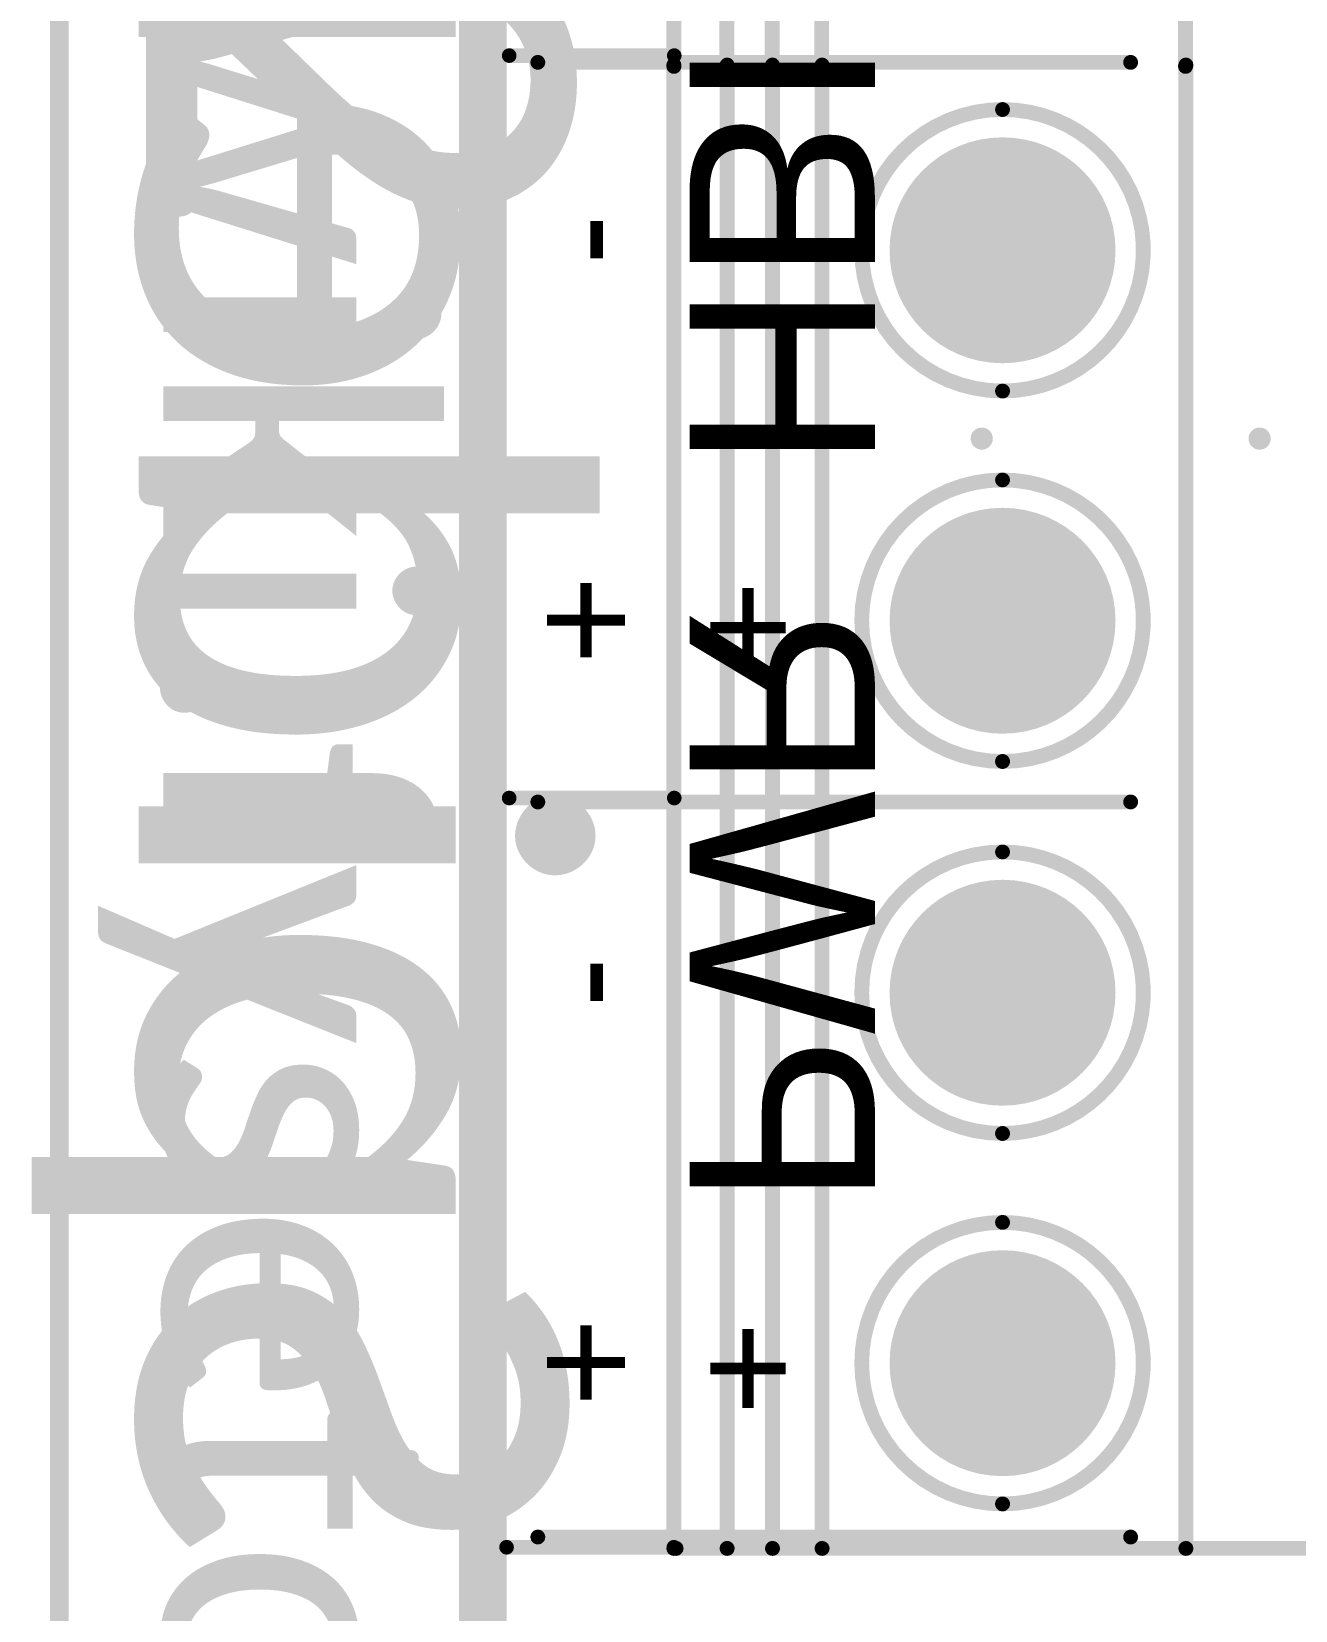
# Model space of a CAD drawing. Header units: millimetres. Extents: x -6 to 151, y -20 to 98.
# Drawn here: x -6.45 to 10.88, y 8.09 to 29.74 of the extents above; entities that cross this region are included whole.
import ezdxf

# ---------------------------------------------------------------- set-up
doc = ezdxf.new("R2010")
doc.units = ezdxf.units.MM
for name, color, linetype in [('BottomOverlay', 54, 'Continuous'), ('BottomSolder', 6, 'Continuous'), ('KeepOutLayer', 6, 'Continuous'), ('MultiLayer', 9, 'Continuous'), ('PadHoleLayer', 156, 'Continuous'), ('TopOverlay', 2, 'Continuous'), ('TopSolder', 216, 'Continuous'), ('ViaHoleLayer', 16, 'Continuous')]:
    doc.layers.add(name, color=color, linetype=linetype)
doc.styles.add('Arial', font='arial.ttf', dxfattribs={"height": 0.2})
doc.styles.add('Corbel', font='corbelb.ttf', dxfattribs={"height": 0.2})

# ---------------------------------------------------------------- blocks, each defined once
blk = doc.blocks.new('CON_PHOENIX_508_MKDSN1_5_12_5_08_257')
at = {"layer": 'BottomSolder'}
h = blk.add_hatch(color=6, dxfattribs=at)
edge = h.paths.add_edge_path()
edge.add_arc((40.643, 0.006), 1.549, 0, 360)
h = blk.add_hatch(color=6, dxfattribs=at)
edge = h.paths.add_edge_path()
edge.add_arc((45.723, 0.006), 1.549, 0, 360)
h = blk.add_hatch(color=6, dxfattribs=at)
edge = h.paths.add_edge_path()
edge.add_arc((50.824, 0.006), 1.549, 0, 360)
h = blk.add_hatch(color=6, dxfattribs=at)
edge = h.paths.add_edge_path()
edge.add_arc((55.904, 0.006), 1.549, 0, 360)
at = {"layer": 'MultiLayer'}
h = blk.add_hatch(color=9, dxfattribs=at)
edge = h.paths.add_edge_path()
edge.add_arc((40.643, 0.006), 1.524, 0, 360)
h = blk.add_hatch(color=9, dxfattribs=at)
edge = h.paths.add_edge_path()
edge.add_arc((45.723, 0.006), 1.524, 0, 360)
h = blk.add_hatch(color=9, dxfattribs=at)
edge = h.paths.add_edge_path()
edge.add_arc((50.824, 0.006), 1.524, 0, 360)
h = blk.add_hatch(color=9, dxfattribs=at)
edge = h.paths.add_edge_path()
edge.add_arc((55.904, 0.006), 1.524, 0, 360)
at = {"layer": 'PadHoleLayer'}
h = blk.add_hatch(color=156, dxfattribs=at)
edge = h.paths.add_edge_path()
edge.add_arc((40.643, 0.006), 0.66, 0, 360)
h = blk.add_hatch(color=156, dxfattribs=at)
edge = h.paths.add_edge_path()
edge.add_arc((45.723, 0.006), 0.66, 0, 360)
h = blk.add_hatch(color=156, dxfattribs=at)
edge = h.paths.add_edge_path()
edge.add_arc((50.824, 0.006), 0.66, 0, 360)
h = blk.add_hatch(color=156, dxfattribs=at)
edge = h.paths.add_edge_path()
edge.add_arc((55.904, 0.006), 0.66, 0, 360)
at = {"layer": 'TopSolder'}
h = blk.add_hatch(color=216, dxfattribs=at)
edge = h.paths.add_edge_path()
edge.add_arc((40.643, 0.006), 1.549, 0, 360)
h = blk.add_hatch(color=216, dxfattribs=at)
edge = h.paths.add_edge_path()
edge.add_arc((45.723, 0.006), 1.549, 0, 360)
h = blk.add_hatch(color=216, dxfattribs=at)
edge = h.paths.add_edge_path()
edge.add_arc((50.824, 0.006), 1.549, 0, 360)
h = blk.add_hatch(color=216, dxfattribs=at)
edge = h.paths.add_edge_path()
edge.add_arc((55.904, 0.006), 1.549, 0, 360)
at = {"layer": 'TopOverlay', "const_width": 0.203}
for points in [[(58.444, 2.52), (58.444, 5.64)], [(38.121, 2.515), (-2.54, 2.515)], [(58.444, 2.52), (38.103, 2.52)], [(58.444, -2.468), (58.444, 2.52)], [(38.121, -2.473), (-2.54, -2.473)], [(58.444, -2.468), (38.103, -2.468)], [(58.444, -3.148), (58.444, -2.468)], [(38.121, -3.153), (-2.54, -3.153)], [(58.444, -3.148), (38.103, -3.148)], [(58.444, -3.77), (58.444, -3.148)], [(38.121, -3.775), (-2.54, -3.775)], [(58.444, -3.77), (38.103, -3.77)], [(58.444, -4.47), (58.444, -3.77)], [(38.121, -4.5), (-2.54, -4.5)], [(58.444, -4.5), (38.103, -4.5)]]:
    blk.add_lwpolyline(points, dxfattribs=at)
at = {"layer": 'TopOverlay'}
for points, const_width in [([(38.052, 2.52, 1), (38.154, 2.52, 1)], 0.102), ([(38.07, 2.515, 1), (38.172, 2.515, 1)], 0.102), ([(58.393, 2.52, 1), (58.495, 2.52, 1)], 0.102), ([(58.393, 2.52, 1), (58.495, 2.52, 1)], 0.102), ([(58.393, 2.52, 1), (58.495, 2.52, 1)], 0.102), ([(42.573, 0.006, 1), (38.712, 0.006, 1)], 0.203), ([(47.653, 0.006, 1), (43.792, 0.006, 1)], 0.203), ([(52.754, 0.006, 1), (48.893, 0.006, 1)], 0.203), ([(57.834, 0.006, 1), (53.973, 0.006, 1)], 0.203), ([(38.662, 0.006, 1), (38.763, 0.006, 1)], 0.102), ([(42.522, 0.006, 1), (42.624, 0.006, 1)], 0.102), ([(43.742, 0.006, 1), (43.843, 0.006, 1)], 0.102), ([(47.602, 0.006, 1), (47.704, 0.006, 1)], 0.102), ([(48.843, 0.006, 1), (48.944, 0.006, 1)], 0.102), ([(52.703, 0.006, 1), (52.805, 0.006, 1)], 0.102), ([(53.923, 0.006, 1), (54.024, 0.006, 1)], 0.102), ([(57.783, 0.006, 1), (57.885, 0.006, 1)], 0.102), ([(38.052, -2.468, 1), (38.154, -2.468, 1)], 0.102), ([(38.07, -2.473, 1), (38.172, -2.473, 1)], 0.102), ([(58.393, -2.468, 1), (58.495, -2.468, 1)], 0.102), ([(58.393, -2.468, 1), (58.495, -2.468, 1)], 0.102), ([(58.393, -2.468, 1), (58.495, -2.468, 1)], 0.102), ([(38.052, -3.148, 1), (38.154, -3.148, 1)], 0.102), ([(38.07, -3.153, 1), (38.172, -3.153, 1)], 0.102), ([(58.393, -3.148, 1), (58.495, -3.148, 1)], 0.102), ([(58.393, -3.148, 1), (58.495, -3.148, 1)], 0.102), ([(58.393, -3.148, 1), (58.495, -3.148, 1)], 0.102), ([(38.052, -3.77, 1), (38.154, -3.77, 1)], 0.102), ([(38.07, -3.775, 1), (38.172, -3.775, 1)], 0.102), ([(58.393, -3.77, 1), (58.495, -3.77, 1)], 0.102), ([(58.393, -3.77, 1), (58.495, -3.77, 1)], 0.102), ([(58.393, -3.77, 1), (58.495, -3.77, 1)], 0.102), ([(38.052, -4.5, 1), (38.154, -4.5, 1)], 0.102), ([(38.07, -4.5, 1), (38.172, -4.5, 1)], 0.102), ([(58.393, -4.47, 1), (58.495, -4.47, 1)], 0.102), ([(58.393, -4.5, 1), (58.495, -4.5, 1)], 0.102)]:
    blk.add_lwpolyline(points, format="xyb", close=True, dxfattribs=dict(at, const_width=const_width))

msp = doc.modelspace()

# ---------------------------------------------------------------- hatches: boundary and pattern name
at = {"layer": 'ViaHoleLayer'}
h = msp.add_hatch(color=16, dxfattribs=at)
edge = h.paths.add_edge_path()
edge.add_arc((6.576, 24.157), 0.152, 0, 360)
h = msp.add_hatch(color=16, dxfattribs=at)
edge = h.paths.add_edge_path()
edge.add_arc((10.386, 24.157), 0.152, 0, 360)

# ---------------------------------------------------------------- linework, layer by layer
at = {"layer": 'BottomOverlay'}
for points, const_width in [([(-0.399, 6.579), (-0.399, 70.533)], 0.381), ([(0.49, 29.316), (8.618, 29.316)], 0.203), ([(0.49, 19.174), (8.618, 19.174)], 0.203), ([(0.49, 9.094), (8.618, 9.094)], 0.203)]:
    msp.add_lwpolyline(points, dxfattribs=dict(at, const_width=const_width))
at = {"layer": 'BottomOverlay', "const_width": 0.102}
for points in [[(0.439, 29.316, 1), (0.54, 29.316, 1)], [(8.567, 29.316, 1), (8.668, 29.316, 1)], [(0.439, 19.174, 1), (0.54, 19.174, 1)], [(8.567, 19.174, 1), (8.668, 19.174, 1)], [(0.439, 9.094, 1), (0.54, 9.094, 1)], [(8.567, 9.094, 1), (8.668, 9.094, 1)]]:
    msp.add_lwpolyline(points, format="xyb", close=True, dxfattribs=at)
at = {"layer": 'KeepOutLayer', "const_width": 0.254}
msp.add_lwpolyline([(-6.071, 6.096), (-6.071, 70.4)], dxfattribs=at)
at = {"layer": 'TopOverlay'}
for points, const_width in [([(-0.127, 71.882), (-0.127, 4.318)], 0.381), ([(0.097, 29.409), (2.36, 29.409)], 0.2), ([(0.097, 19.228), (2.36, 19.228)], 0.2), ([(0.061, 8.954), (2.355, 8.954)], 0.2)]:
    msp.add_lwpolyline(points, dxfattribs=dict(at, const_width=const_width))
at = {"layer": 'TopOverlay', "const_width": 0.1}
for points in [[(0.047, 29.409, 1), (0.147, 29.409, 1)], [(2.31, 29.409, 1), (2.41, 29.409, 1)], [(0.047, 19.228, 1), (0.147, 19.228, 1)], [(2.31, 19.228, 1), (2.41, 19.228, 1)], [(0.011, 8.954, 1), (0.111, 8.954, 1)], [(2.305, 8.954, 1), (2.405, 8.954, 1)]]:
    msp.add_lwpolyline(points, format="xyb", close=True, dxfattribs=at)

# ---------------------------------------------------------------- block references
at = {"rotation": 270}
msp.add_blockref('CON_PHOENIX_508_MKDSN1_5_12_5_08_257', (6.855, 67.382), dxfattribs=at)

# ---------------------------------------------------------------- texts
at = {"layer": 'BottomOverlay', "text_generation_flag": 2}
for s, height, rotation, style, p in [('Spider V2.2', 5.842, 270, 'Corbel', (-4.984, 8.712)), ('HBIN', 2.54, 270, 'Arial', (2.571, 23.724)), ('+', 1.524, 360, 'Arial', (3.993, 20.828)), ('PWR', 2.54, 270, 'Arial', (2.571, 13.614)), ('+', 1.524, 360, 'Arial', (3.993, 10.668))]:
    msp.add_text(s, height=height, rotation=rotation, dxfattribs=dict(at, style=style)).set_placement(p)
at = {"layer": 'TopOverlay', "style": 'Corbel'}
for s, height, p in [('Spider V2.2', 5.842, (-4.883, 69.113)), ('www.wiki.fysetc.com/spider', 3.556, (-4.647, 43.739))]:
    msp.add_text(s, height=height, rotation=270, dxfattribs=at).set_placement(p)
at = {"layer": 'TopOverlay', "style": 'Arial', "text_generation_flag": 2}
for s, p in [('-', (1.875, 27.232)), ('+', (1.875, 22.279)), ('-', (1.875, 17.051)), ('+', (1.875, 12.098))]:
    msp.add_text(s, height=1.5, rotation=90, dxfattribs=at).set_placement(p)

doc.saveas('drawing.dxf')
